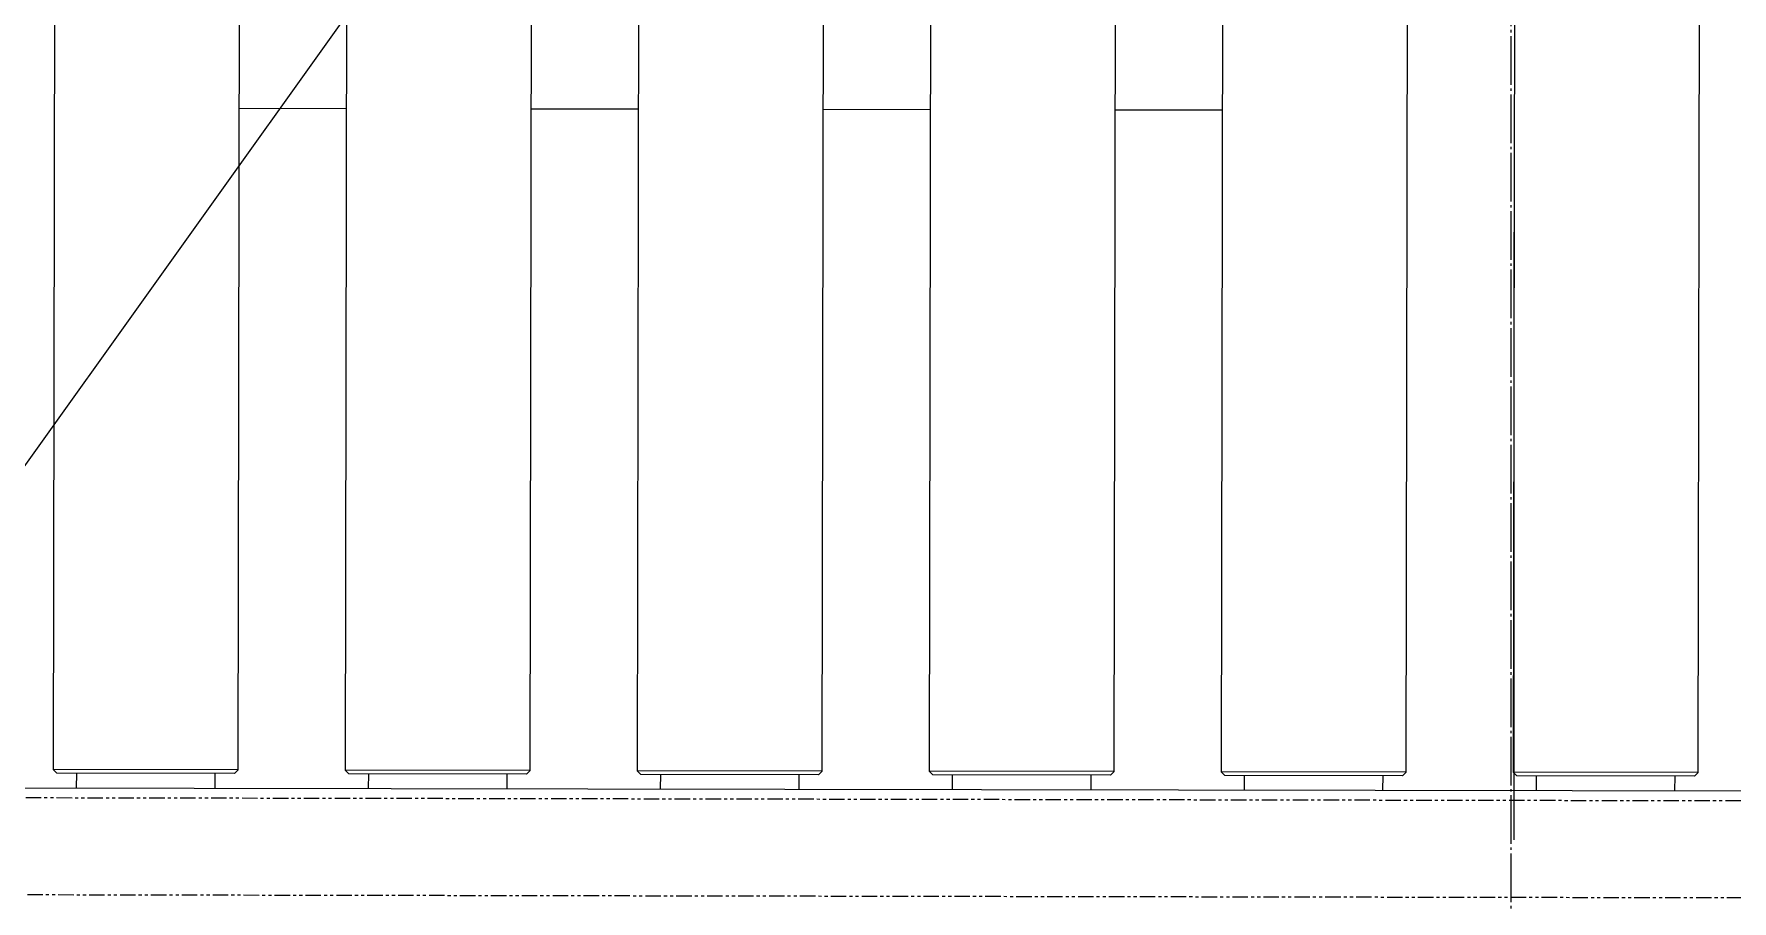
# Model space of a CAD drawing. Header units: millimetres. Extents: x -383313 to -161684, y -117025 to 99224.
# Drawn here: x -341121 to -340423, y -8558 to -8201 of the extents above; entities that cross this region are included whole.
import ezdxf

# ---------------------------------------------------------------- set-up
doc = ezdxf.new("R2010")
doc.units = ezdxf.units.MM
doc.header["$MEASUREMENT"] = 0
for name, pattern in [('AM_ISO08W050x2', [9, 6, -0.75, 1.5, -0.75]), ('PHANTOM', [12.7, 6.35, -1.27, 1.27, -1.27, 1.27, -1.27]), ('PS-GOST2.303 5', [24, 20, -1.5, 1, -1.5])]:
    doc.linetypes.add(name, pattern=pattern)
doc.layers.get('Defpoints').update_dxf_attribs({"color": 31})
doc.layers.add('AM_5', color=3, linetype='Continuous', lineweight=25)
for name, color, linetype in [('P-0000', 7, 'Continuous'), ('PDF_Geometry', 7, 'Continuous'), ('PS_Оси', 5, 'PS-GOST2.303 5')]:
    doc.layers.add(name, color=color, linetype=linetype)
doc.dimstyles.new('AM_ISO', dxfattribs={"dimtxt": 3.5, "dimasz": 2.5, "dimexe": 1, "dimexo": 1, "dimgap": 1.5, "dimtad": 1, "dimdsep": 46, "dimtxsty": 'Standard', "dimcen": 0, "dimclrd": 256, "dimclre": 256, "dimclrt": 2, "dimadec": 0, "dimazin": 2, "dimtp": 0.1, "dimtm": 0.1, "dimtfac": 0.71, "dimtmove": 0, "dimatfit": 3, "dimfxl": 1, "dimtzin": 0, "dimlwd": -1, "dimlwe": -1, "dimarcsym": 0})

# ---------------------------------------------------------------- blocks, each defined once
blk = doc.blocks.new('A$Cf5759c35')
at = {"layer": 'PDF_Geometry', "color": 8, "lineweight": 13}
blk.add_lwpolyline([(17949.16, 9732.43), (17949.16, 9982.2)], dxfattribs=at)
blk = doc.blocks.new('*D168')
at = {"layer": 'AM_5', "transparency": 16777216}
for p, q in [((2170.33, 1608.77), (1662.33, 898.12)), ((438.77, -813.52), (1601.85, 813.52)), ((378.29, -898.12), (317.81, -982.73))]:
    blk.add_line(p, q, dxfattribs=at)
blk.add_arc((1020.31, 0), 1000, 324.74482, 56.67567, dxfattribs=at)
for points in [[(1648.23, 908.2), (1676.43, 888.04), (1601.85, 813.52)], [(364.19, -888.04), (392.39, -908.2), (438.77, -813.52)]]:
    blk.add_solid(points, dxfattribs=at)
at = {"layer": 'Defpoints', "color": 0, "transparency": 16777216}
for p in [(1601.85, 813.52), (438.77, -813.52)]:
    blk.add_point(p, dxfattribs=at)
at = {"layer": 'AM_5', "color": 6, "transparency": 16777216, "insert": (1863.47, 1380.69), "char_height": 156, "attachment_point": 5, "rotation": 54.44113}
blk.add_mtext('∅2000', dxfattribs=at)
blk = doc.blocks.new('A$C16512043')
at = {"color": 7, "linetype": 'Continuous', "lineweight": 15}
for p, q in [((-278, 565), (-278, -532)), ((-202, -532), (-202, 565)), ((-158, 565), (-158, -532)), ((-82, -532), (-82, 565)), ((-38, 565), (-38, -532)), ((38, -532), (38, 565)), ((82, 565), (82, -532)), ((158, -532), (158, 565)), ((202, 565), (202, -532)), ((278, -532), (278, 565)), ((322, 565), (322, -532)), ((398, -532), (398, 565)), ((-202, -260), (-158, -260)), ((-82, -260), (-38, -260)), ((38, -260), (82, -260)), ((158, -260), (202, -260)), ((-278, -532), (-276.5, -533.5)), ((-202, -532), (-278, -532)), ((-203.5, -533.5), (-276.5, -533.5)), ((-268.5, -533.5), (-268.5, -539.5)), ((-211.5, -539.5), (-211.5, -533.5)), ((-203.5, -533.5), (-202, -532)), ((-158, -532), (-156.5, -533.5)), ((-82, -532), (-158, -532)), ((-83.5, -533.5), (-156.5, -533.5)), ((-148.5, -533.5), (-148.5, -539.5)), ((-91.5, -539.5), (-91.5, -533.5)), ((-83.5, -533.5), (-82, -532)), ((-38, -532), (-36.5, -533.5)), ((38, -532), (-38, -532)), ((36.5, -533.5), (-36.5, -533.5)), ((-28.5, -533.5), (-28.5, -539.5)), ((28.5, -539.5), (28.5, -533.5)), ((36.5, -533.5), (38, -532)), ((82, -532), (83.5, -533.5)), ((158, -532), (82, -532)), ((156.5, -533.5), (83.5, -533.5)), ((91.5, -533.5), (91.5, -539.5)), ((148.5, -539.5), (148.5, -533.5)), ((156.5, -533.5), (158, -532)), ((202, -532), (203.5, -533.5)), ((278, -532), (202, -532)), ((276.5, -533.5), (203.5, -533.5)), ((211.5, -533.5), (211.5, -539.5)), ((268.5, -539.5), (268.5, -533.5)), ((276.5, -533.5), (278, -532)), ((322, -532), (323.5, -533.5)), ((398, -532), (322, -532)), ((396.5, -533.5), (323.5, -533.5)), ((331.5, -533.5), (331.5, -539.5)), ((388.5, -539.5), (388.5, -533.5)), ((396.5, -533.5), (398, -532)), ((-810, -539.5), (810, -539.5))]:
    blk.add_line(p, q, dxfattribs=at)
at = {"color": 7, "linetype": 'PHANTOM', "lineweight": 0}
for p, q in [((-810, -543.5), (810, -543.5)), ((810, -583.5), (-810, -583.5))]:
    blk.add_line(p, q, dxfattribs=at)
blk = doc.blocks.new('A$C11CE3AA3')
at = {"layer": 'P-0000', "color": 7, "linetype": 'AM_ISO08W050x2'}
blk.add_blockref('A$C16512043', (0, 0), dxfattribs=at)
blk = doc.blocks.new('A$C48DD7FF4')
at = {"layer": 'P-0000', "color": 7, "linetype": 'AM_ISO08W050x2', "rotation": 90}
blk.add_blockref('A$C11CE3AA3', (0, 0), dxfattribs=at)
blk = doc.blocks.new('A$C85faf101')
at = {"layer": 'P-0000', "color": 7, "linetype": 'AM_ISO08W050x2', "rotation": 269.8977813728555}
blk.add_blockref('A$C48DD7FF4', (1020.31, 0, 5), dxfattribs=at)
at = {"layer": 'AM_5'}
dim = blk.add_diameter_dim_2p(p1=(438.77, -813.52), p2=(1601.85, 813.52), dimstyle='AM_ISO', override={"dimscale": 13, "dimtxt": 12, "dimasz": 8, "dimexe": 3, "dimgap": 3, "dimdec": 0, "dimclrt": 6, "dimarcsym": 1}, dxfattribs=at)
dim.commit()
dim.dimension.update_dxf_attribs({"geometry": '*D168', "text_midpoint": (1958.65, 1312.65), "dimtype": 131})

msp = doc.modelspace()

# ---------------------------------------------------------------- linework, layer by layer
at = {"layer": 'PS_Оси'}
msp.add_lwpolyline([(-340514.05882, -24012.91133), (-340514.05882, -23582.0977), (-340514.05882, -17582.0977), (-340514.05882, -11582.0977), (-340514.05882, -5582.0977), (-340514.05882, -582.3977), (-340514.05882, 2825.4576)], dxfattribs=at)

# ---------------------------------------------------------------- block references
at = {"ltscale": 100}
for name, p in [('A$Cf5759c35', (-358461.97282, -18264.93104)), ('A$C85faf101', (-341854.51332, -7972.09281))]:
    msp.add_blockref(name, p, dxfattribs=at)

doc.saveas('drawing.dxf')
